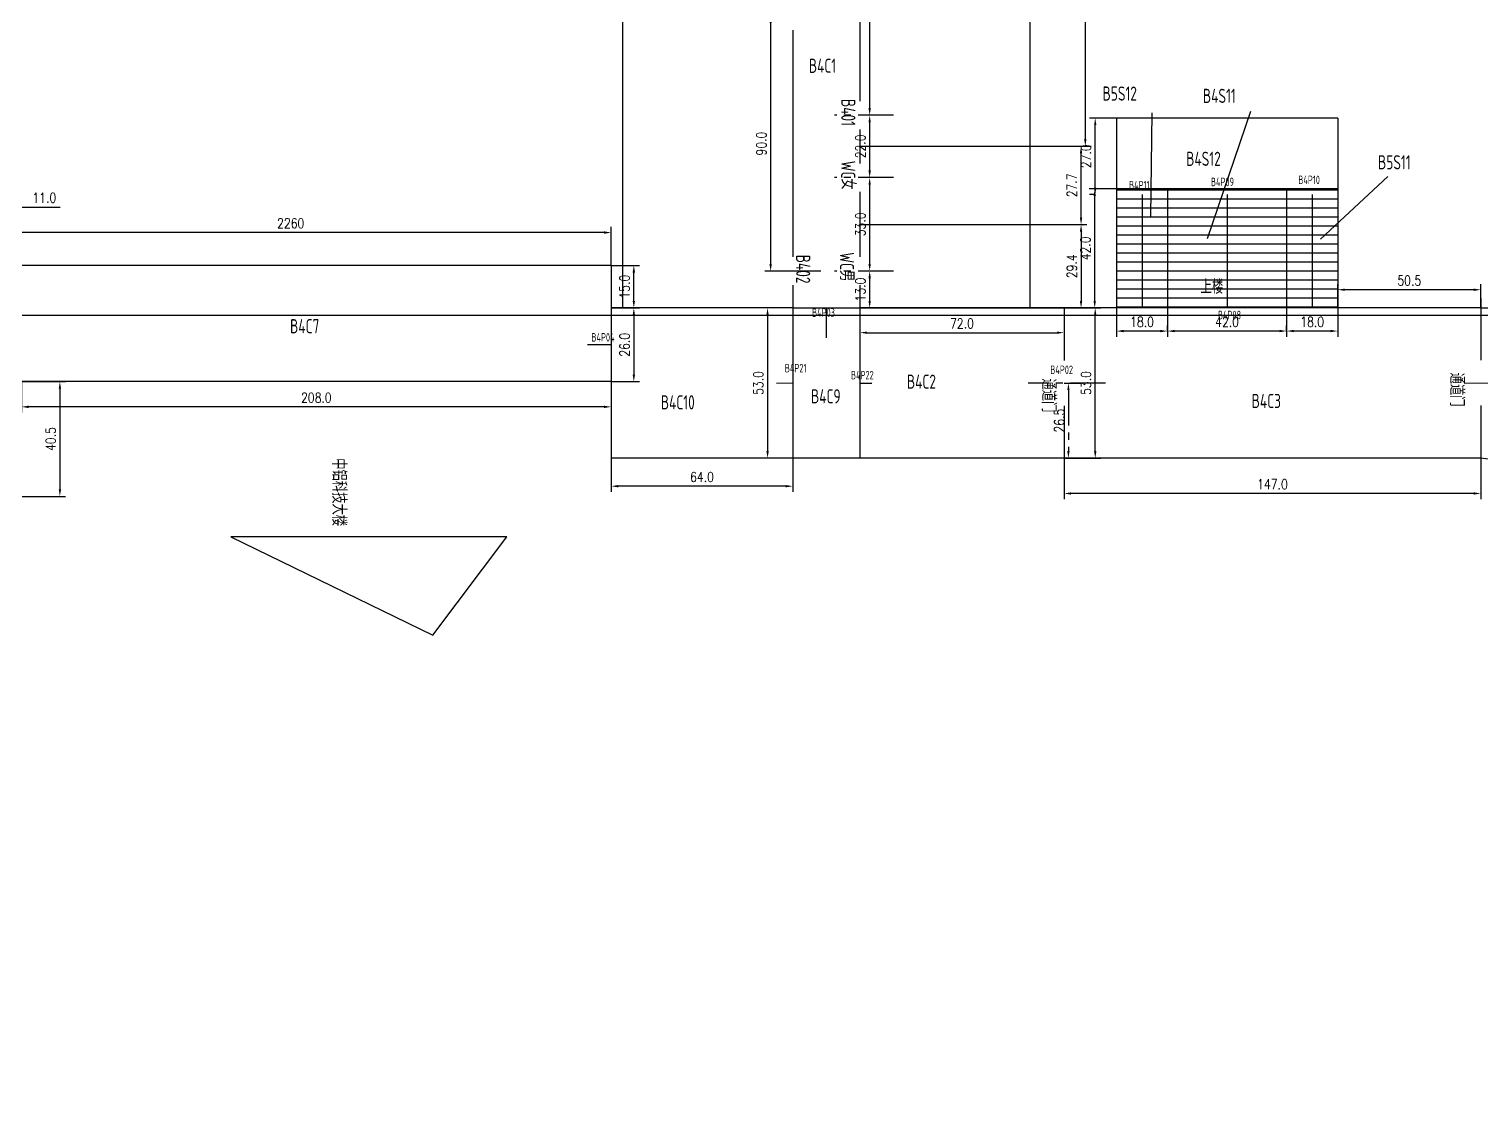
# Model space of a CAD drawing. Header units: millimetres. Extents: x -1254 to 4822, y -4397 to 16.
# Drawn here: x 2341 to 2853, y -1401 to -1023 of the extents above; entities that cross this region are included whole.
import ezdxf

# ---------------------------------------------------------------- set-up
doc = ezdxf.new("R2010")
doc.units = ezdxf.units.MM
doc.header["$LTSCALE"] = 10
doc.linetypes.add('CENTER', pattern=[2, 1.25, -0.25, 0.25, -0.25])
for name, color, linetype in [('1轮廓实线层', 7, 'Continuous'), ('2细线层', 6, 'Continuous'), ('3中心线层', 1, 'CENTER'), ('5剖面线层', 2, 'Continuous'), ('6文字层', 5, 'Continuous'), ('7标注层', 6, 'Continuous')]:
    doc.layers.add(name, color=color, linetype=linetype)
doc.layers.add('AM_5', color=3, linetype='Continuous', lineweight=25)
doc.styles.add('PC_TEXTSTYLE', font='gbenor.shx', dxfattribs={"width": 0.8, "bigfont": 'hzfs.shx'})
doc.styles.add('TH_GBDIM', font='romans.shx', dxfattribs={"width": 0.8, "bigfont": 'gbcbig.shx'})
doc.dimstyles.new('单位为厘米', dxfattribs={"dimtxt": 3.5, "dimasz": 2.5, "dimexe": 2, "dimexo": 0, "dimgap": 1.5, "dimtad": 1, "dimdec": 1, "dimzin": 0, "dimdsep": 46, "dimtxsty": 'TH_GBDIM', "dimcen": 2.5, "dimclrd": 1, "dimclre": 1, "dimclrt": 5, "dimadec": 0, "dimazin": 0, "dimtfac": 0.714286, "dimtdec": 1, "dimtmove": 0, "dimatfit": 3, "dimfxl": 1, "dimtzin": 0, "dimlwd": -1, "dimlwe": -1, "dimarcsym": 0})
doc.dimstyles.new('单位为厘米$0', dxfattribs={"dimtxt": 3.5, "dimasz": 2.5, "dimexe": 2, "dimexo": 0, "dimgap": 1.5, "dimtad": 1, "dimdec": 1, "dimzin": 0, "dimdsep": 46, "dimtxsty": 'TH_GBDIM', "dimcen": 2.5, "dimclrd": 1, "dimclre": 1, "dimclrt": 5, "dimadec": 0, "dimazin": 0, "dimtfac": 0.714286, "dimtdec": 1, "dimtmove": 0, "dimatfit": 3, "dimfxl": 1, "dimtzin": 0, "dimlwd": -1, "dimlwe": -1, "dimarcsym": 0})

# ---------------------------------------------------------------- blocks, each defined once
blk = doc.blocks.new('*D375')
at = {"layer": '1轮廓实线层', "color": 1, "transparency": 16777216}
for p, q in [((2637.01, -963.4), (2639.01, -963.4)), ((2637.01, -965.9), (2637.01, -1050.9)), ((2637.01, -1053.4), (2635.01, -1053.4))]:
    blk.add_line(p, q, dxfattribs=at)
for points in [[(2636.59, -965.9), (2637.43, -965.9), (2637.01, -963.4)], [(2636.59, -1050.9), (2637.43, -1050.9), (2637.01, -1053.4)]]:
    blk.add_solid(points, dxfattribs=at)
at = {"layer": 'Defpoints', "color": 0, "transparency": 16777216}
for p in [(2637.01, -963.4), (2637.01, -1053.4), (2637.01, -1053.4)]:
    blk.add_point(p, dxfattribs=at)
at = {"layer": '1轮廓实线层', "color": 5, "transparency": 16777216, "insert": (2633.76, -1008.4), "char_height": 3.5, "attachment_point": 5, "rotation": 90, "style": 'TH_GBDIM'}
blk.add_mtext('90.0', dxfattribs=at)
blk = doc.blocks.new('*D376')
at = {"layer": '1轮廓实线层', "color": 1, "transparency": 16777216}
for p, q in [((2637.01, -1053.4), (2635.01, -1053.4)), ((2637.01, -1055.9), (2637.01, -1072.9)), ((2637.01, -1075.4), (2635.01, -1075.4))]:
    blk.add_line(p, q, dxfattribs=at)
for points in [[(2636.59, -1055.9), (2637.43, -1055.9), (2637.01, -1053.4)], [(2636.59, -1072.9), (2637.43, -1072.9), (2637.01, -1075.4)]]:
    blk.add_solid(points, dxfattribs=at)
at = {"layer": 'Defpoints', "color": 0, "transparency": 16777216}
for p in [(2637.01, -1053.4), (2637.01, -1075.4), (2637.01, -1075.4)]:
    blk.add_point(p, dxfattribs=at)
at = {"layer": '1轮廓实线层', "color": 5, "transparency": 16777216, "insert": (2633.76, -1064.4), "char_height": 3.5, "attachment_point": 5, "rotation": 90, "style": 'TH_GBDIM'}
blk.add_mtext('22.0', dxfattribs=at)
blk = doc.blocks.new('*D377')
at = {"layer": '1轮廓实线层', "color": 1, "transparency": 16777216}
for p, q in [((2637.01, -1075.4), (2635.01, -1075.4)), ((2637.01, -1077.9), (2637.01, -1105.9)), ((2637.01, -1108.4), (2635.01, -1108.4))]:
    blk.add_line(p, q, dxfattribs=at)
for points in [[(2636.59, -1077.9), (2637.43, -1077.9), (2637.01, -1075.4)], [(2636.59, -1105.9), (2637.43, -1105.9), (2637.01, -1108.4)]]:
    blk.add_solid(points, dxfattribs=at)
at = {"layer": 'Defpoints', "color": 0, "transparency": 16777216}
for p in [(2637.01, -1075.4), (2637.01, -1108.4), (2637.01, -1108.4)]:
    blk.add_point(p, dxfattribs=at)
at = {"layer": '1轮廓实线层', "color": 5, "transparency": 16777216, "insert": (2633.76, -1091.9), "char_height": 3.5, "attachment_point": 5, "rotation": 90, "style": 'TH_GBDIM'}
blk.add_mtext('33.0', dxfattribs=at)
blk = doc.blocks.new('*D378')
at = {"layer": '1轮廓实线层', "color": 1, "transparency": 16777216}
for p, q in [((2637.01, -1108.4), (2635.01, -1108.4)), ((2637.01, -1110.9), (2637.01, -1118.9)), ((2637.01, -1121.4), (2635.01, -1121.4))]:
    blk.add_line(p, q, dxfattribs=at)
for points in [[(2636.59, -1110.9), (2637.43, -1110.9), (2637.01, -1108.4)], [(2636.59, -1118.9), (2637.43, -1118.9), (2637.01, -1121.4)]]:
    blk.add_solid(points, dxfattribs=at)
at = {"layer": 'Defpoints', "color": 0, "transparency": 16777216}
for p in [(2637.01, -1108.4), (2637.01, -1121.4), (2637.01, -1121.4)]:
    blk.add_point(p, dxfattribs=at)
at = {"layer": '1轮廓实线层', "color": 5, "transparency": 16777216, "insert": (2633.76, -1114.9), "char_height": 3.5, "attachment_point": 5, "rotation": 90, "style": 'TH_GBDIM'}
blk.add_mtext('13.0', dxfattribs=at)
blk = doc.blocks.new('*D379')
at = {"layer": '1轮廓实线层', "color": 1, "transparency": 16777216}
for p, q in [((2705.57, -1121.4), (2718.56, -1121.4)), ((2716.56, -1171.9), (2716.56, -1123.9)), ((2705.57, -1174.4), (2718.56, -1174.4))]:
    blk.add_line(p, q, dxfattribs=at)
for points in [[(2716.15, -1123.9), (2716.98, -1123.9), (2716.56, -1121.4)], [(2716.15, -1171.9), (2716.98, -1171.9), (2716.56, -1174.4)]]:
    blk.add_solid(points, dxfattribs=at)
at = {"layer": 'Defpoints', "color": 0, "transparency": 16777216}
for p in [(2705.57, -1121.4), (2716.56, -1121.4), (2705.57, -1174.4)]:
    blk.add_point(p, dxfattribs=at)
at = {"layer": '1轮廓实线层', "color": 5, "transparency": 16777216, "insert": (2713.31, -1147.9), "char_height": 3.5, "attachment_point": 5, "rotation": 90, "style": 'TH_GBDIM'}
blk.add_mtext('53.0', dxfattribs=at)
blk = doc.blocks.new('*D380')
at = {"layer": '1轮廓实线层', "color": 1, "transparency": 16777216}
for p, q in [((2633.57, -1121.4), (2633.57, -1132.12)), ((2705.57, -1121.4), (2705.57, -1132.12)), ((2636.07, -1130.12), (2703.07, -1130.12))]:
    blk.add_line(p, q, dxfattribs=at)
for points in [[(2636.07, -1129.7), (2636.07, -1130.53), (2633.57, -1130.12)], [(2703.07, -1129.7), (2703.07, -1130.53), (2705.57, -1130.12)]]:
    blk.add_solid(points, dxfattribs=at)
at = {"layer": 'Defpoints', "color": 0, "transparency": 16777216}
for p in [(2633.57, -1121.4), (2705.57, -1121.4), (2705.57, -1130.12)]:
    blk.add_point(p, dxfattribs=at)
at = {"layer": '1轮廓实线层', "color": 5, "transparency": 16777216, "insert": (2669.57, -1126.87), "char_height": 3.5, "attachment_point": 5, "style": 'TH_GBDIM'}
blk.add_mtext('72.0', dxfattribs=at)
blk = doc.blocks.new('*D381')
at = {"layer": '1轮廓实线层', "color": 1, "transparency": 16777216}
for p, q in [((2545.87, -1174.4), (2545.87, -1186.29)), ((2609.87, -1174.4), (2609.87, -1186.29)), ((2607.37, -1184.29), (2548.37, -1184.29))]:
    blk.add_line(p, q, dxfattribs=at)
for points in [[(2548.37, -1183.87), (2548.37, -1184.71), (2545.87, -1184.29)], [(2607.37, -1183.87), (2607.37, -1184.71), (2609.87, -1184.29)]]:
    blk.add_solid(points, dxfattribs=at)
at = {"layer": 'Defpoints', "color": 0, "transparency": 16777216}
for p in [(2545.87, -1174.4), (2609.87, -1174.4), (2545.87, -1184.29)]:
    blk.add_point(p, dxfattribs=at)
at = {"layer": '1轮廓实线层', "color": 5, "transparency": 16777216, "insert": (2577.87, -1181.04), "char_height": 3.5, "attachment_point": 5, "style": 'TH_GBDIM'}
blk.add_mtext('64.0', dxfattribs=at)
blk = doc.blocks.new('*D382')
at = {"layer": '1轮廓实线层', "color": 1, "transparency": 16777216}
for p, q in [((2609.87, -1121.4), (2599, -1121.4)), ((2601, -1123.9), (2601, -1171.9)), ((2609.87, -1174.4), (2599, -1174.4))]:
    blk.add_line(p, q, dxfattribs=at)
for points in [[(2600.59, -1123.9), (2601.42, -1123.9), (2601, -1121.4)], [(2600.59, -1171.9), (2601.42, -1171.9), (2601, -1174.4)]]:
    blk.add_solid(points, dxfattribs=at)
at = {"layer": 'Defpoints', "color": 0, "transparency": 16777216}
for p in [(2609.87, -1121.4), (2601, -1174.4), (2609.87, -1174.4)]:
    blk.add_point(p, dxfattribs=at)
at = {"layer": '1轮廓实线层', "color": 5, "transparency": 16777216, "insert": (2597.75, -1147.9), "char_height": 3.5, "attachment_point": 5, "rotation": 90, "style": 'TH_GBDIM'}
blk.add_mtext('53.0', dxfattribs=at)
blk = doc.blocks.new('*D383')
at = {"layer": '1轮廓实线层', "color": 1, "transparency": 16777216}
for p, q in [((2545.87, -1121.4), (2555.84, -1121.4)), ((2553.84, -1123.9), (2553.84, -1144.9)), ((2545.87, -1147.4), (2555.84, -1147.4))]:
    blk.add_line(p, q, dxfattribs=at)
for points in [[(2553.42, -1123.9), (2554.26, -1123.9), (2553.84, -1121.4)], [(2553.42, -1144.9), (2554.26, -1144.9), (2553.84, -1147.4)]]:
    blk.add_solid(points, dxfattribs=at)
at = {"layer": 'Defpoints', "color": 0, "transparency": 16777216}
for p in [(2545.87, -1121.4), (2545.87, -1147.4), (2553.84, -1147.4)]:
    blk.add_point(p, dxfattribs=at)
at = {"layer": '1轮廓实线层', "color": 5, "transparency": 16777216, "insert": (2550.59, -1134.4), "char_height": 3.5, "attachment_point": 5, "rotation": 90, "style": 'TH_GBDIM'}
blk.add_mtext('26.0', dxfattribs=at)
blk = doc.blocks.new('*D384')
at = {"layer": '1轮廓实线层', "color": 1, "transparency": 16777216}
for p, q in [((2545.87, -1106.4), (2555.84, -1106.4)), ((2553.84, -1118.9), (2553.84, -1108.9)), ((2545.87, -1121.4), (2555.84, -1121.4))]:
    blk.add_line(p, q, dxfattribs=at)
for points in [[(2553.42, -1108.9), (2554.26, -1108.9), (2553.84, -1106.4)], [(2553.42, -1118.9), (2554.26, -1118.9), (2553.84, -1121.4)]]:
    blk.add_solid(points, dxfattribs=at)
at = {"layer": 'Defpoints', "color": 0, "transparency": 16777216}
for p in [(2545.87, -1106.4), (2553.84, -1106.4), (2545.87, -1121.4)]:
    blk.add_point(p, dxfattribs=at)
at = {"layer": '1轮廓实线层', "color": 5, "transparency": 16777216, "insert": (2550.59, -1113.9), "char_height": 3.5, "attachment_point": 5, "rotation": 90, "style": 'TH_GBDIM'}
blk.add_mtext('15.0', dxfattribs=at)
blk = doc.blocks.new('*D385')
at = {"layer": '1轮廓实线层', "color": 1, "transparency": 16777216}
for p, q in [((2337.87, -1147.4), (2337.87, -1158.3)), ((2545.87, -1147.4), (2545.87, -1158.3)), ((2543.37, -1156.3), (2340.37, -1156.3))]:
    blk.add_line(p, q, dxfattribs=at)
for points in [[(2340.37, -1155.88), (2340.37, -1156.72), (2337.87, -1156.3)], [(2543.37, -1155.88), (2543.37, -1156.72), (2545.87, -1156.3)]]:
    blk.add_solid(points, dxfattribs=at)
at = {"layer": 'Defpoints', "color": 0, "transparency": 16777216}
for p in [(2337.87, -1147.4), (2545.87, -1147.4), (2337.87, -1156.3)]:
    blk.add_point(p, dxfattribs=at)
at = {"layer": '1轮廓实线层', "color": 5, "transparency": 16777216, "insert": (2441.87, -1153.05), "char_height": 3.5, "attachment_point": 5, "style": 'TH_GBDIM'}
blk.add_mtext('208.0', dxfattribs=at)
blk = doc.blocks.new('*D386')
at = {"layer": '1轮廓实线层', "color": 1, "transparency": 16777216}
for p, q in [((2609.87, -1018.4), (2600.09, -1018.4)), ((2602.09, -1020.9), (2602.09, -1105.9)), ((2609.87, -1108.4), (2600.09, -1108.4))]:
    blk.add_line(p, q, dxfattribs=at)
for points in [[(2601.67, -1020.9), (2602.51, -1020.9), (2602.09, -1018.4)], [(2601.67, -1105.9), (2602.51, -1105.9), (2602.09, -1108.4)]]:
    blk.add_solid(points, dxfattribs=at)
at = {"layer": 'Defpoints', "color": 0, "transparency": 16777216}
for p in [(2609.87, -1018.4), (2602.09, -1108.4), (2609.87, -1108.4)]:
    blk.add_point(p, dxfattribs=at)
at = {"layer": '1轮廓实线层', "color": 5, "transparency": 16777216, "insert": (2598.84, -1063.4), "char_height": 3.5, "attachment_point": 5, "rotation": 90, "style": 'TH_GBDIM'}
blk.add_mtext('90.0', dxfattribs=at)
blk = doc.blocks.new('*D396')
at = {"layer": '7标注层', "color": 1, "transparency": 16777216}
for p, q in [((2319.8, -1106.4), (2319.8, -1092.79)), ((2543.37, -1094.79), (2322.3, -1094.79)), ((2545.87, -1106.4), (2545.87, -1092.79))]:
    blk.add_line(p, q, dxfattribs=at)
for points in [[(2322.3, -1094.37), (2322.3, -1095.21), (2319.8, -1094.79)], [(2543.37, -1094.37), (2543.37, -1095.21), (2545.87, -1094.79)]]:
    blk.add_solid(points, dxfattribs=at)
at = {"layer": 'Defpoints', "color": 0, "transparency": 16777216}
for p in [(2319.8, -1094.79), (2319.8, -1106.4), (2545.87, -1106.4)]:
    blk.add_point(p, dxfattribs=at)
at = {"layer": '7标注层', "color": 5, "transparency": 16777216, "insert": (2432.83, -1091.54), "char_height": 3.5, "attachment_point": 5, "style": 'TH_GBDIM'}
blk.add_mtext('{2260}{}{}', dxfattribs=at)
blk = doc.blocks.new('*D397')
at = {"layer": '1轮廓实线层', "color": 1, "transparency": 16777216}
for p, q in [((2784.07, -1121.4), (2784.07, -1131.56)), ((2802.07, -1121.4), (2802.07, -1131.56)), ((2799.57, -1129.56), (2786.57, -1129.56))]:
    blk.add_line(p, q, dxfattribs=at)
for points in [[(2786.57, -1129.14), (2786.57, -1129.97), (2784.07, -1129.56)], [(2799.57, -1129.14), (2799.57, -1129.97), (2802.07, -1129.56)]]:
    blk.add_solid(points, dxfattribs=at)
at = {"layer": 'Defpoints', "color": 0, "transparency": 16777216}
for p in [(2784.07, -1121.4), (2802.07, -1121.4), (2784.07, -1129.56)]:
    blk.add_point(p, dxfattribs=at)
at = {"layer": '1轮廓实线层', "color": 5, "transparency": 16777216, "insert": (2793.07, -1126.31), "char_height": 3.5, "attachment_point": 5, "style": 'TH_GBDIM'}
blk.add_mtext('18.0', dxfattribs=at)
blk = doc.blocks.new('*D398')
at = {"layer": '1轮廓实线层', "color": 1, "transparency": 16777216}
for p, q in [((2742.07, -1121.4), (2742.07, -1131.56)), ((2781.57, -1129.56), (2744.57, -1129.56)), ((2784.07, -1129.56), (2784.07, -1127.56))]:
    blk.add_line(p, q, dxfattribs=at)
for points in [[(2744.57, -1129.14), (2744.57, -1129.97), (2742.07, -1129.56)], [(2781.57, -1129.14), (2781.57, -1129.97), (2784.07, -1129.56)]]:
    blk.add_solid(points, dxfattribs=at)
at = {"layer": 'Defpoints', "color": 0, "transparency": 16777216}
for p in [(2742.07, -1121.4), (2742.07, -1129.56), (2784.07, -1129.56)]:
    blk.add_point(p, dxfattribs=at)
at = {"layer": '1轮廓实线层', "color": 5, "transparency": 16777216, "insert": (2763.07, -1126.31), "char_height": 3.5, "attachment_point": 5, "style": 'TH_GBDIM'}
blk.add_mtext('42.0', dxfattribs=at)
blk = doc.blocks.new('*D399')
at = {"layer": '1轮廓实线层', "color": 1, "transparency": 16777216}
for p, q in [((2724.07, -1121.4), (2724.07, -1131.56)), ((2739.57, -1129.56), (2726.57, -1129.56)), ((2742.07, -1129.56), (2742.07, -1127.56))]:
    blk.add_line(p, q, dxfattribs=at)
for points in [[(2726.57, -1129.14), (2726.57, -1129.97), (2724.07, -1129.56)], [(2739.57, -1129.14), (2739.57, -1129.97), (2742.07, -1129.56)]]:
    blk.add_solid(points, dxfattribs=at)
at = {"layer": 'Defpoints', "color": 0, "transparency": 16777216}
for p in [(2724.07, -1121.4), (2724.07, -1129.56), (2742.07, -1129.56)]:
    blk.add_point(p, dxfattribs=at)
at = {"layer": '1轮廓实线层', "color": 5, "transparency": 16777216, "insert": (2733.07, -1126.31), "char_height": 3.5, "attachment_point": 5, "style": 'TH_GBDIM'}
blk.add_mtext('18.0', dxfattribs=at)
blk = doc.blocks.new('*D400')
at = {"layer": '1轮廓实线层', "color": 1, "transparency": 16777216}
for p, q in [((2705.57, -1174.4), (2705.57, -1188.86)), ((2852.57, -1174.4), (2852.57, -1188.86)), ((2850.07, -1186.86), (2708.07, -1186.86))]:
    blk.add_line(p, q, dxfattribs=at)
for points in [[(2708.07, -1186.44), (2708.07, -1187.28), (2705.57, -1186.86)], [(2850.07, -1186.44), (2850.07, -1187.28), (2852.57, -1186.86)]]:
    blk.add_solid(points, dxfattribs=at)
at = {"layer": 'Defpoints', "color": 0, "transparency": 16777216}
for p in [(2705.57, -1174.4), (2852.57, -1174.4), (2705.57, -1186.86)]:
    blk.add_point(p, dxfattribs=at)
at = {"layer": '1轮廓实线层', "color": 5, "transparency": 16777216, "insert": (2779.07, -1183.61), "char_height": 3.5, "attachment_point": 5, "style": 'TH_GBDIM'}
blk.add_mtext('147.0', dxfattribs=at)
blk = doc.blocks.new('*D401')
at = {"layer": '1轮廓实线层', "color": 1, "transparency": 16777216}
for p, q in [((2723.89, -1079.41), (2714.38, -1079.41)), ((2716.38, -1118.9), (2716.38, -1081.91)), ((2724.07, -1121.4), (2714.38, -1121.4))]:
    blk.add_line(p, q, dxfattribs=at)
for points in [[(2715.97, -1081.91), (2716.8, -1081.91), (2716.38, -1079.41)], [(2715.97, -1118.9), (2716.8, -1118.9), (2716.38, -1121.4)]]:
    blk.add_solid(points, dxfattribs=at)
at = {"layer": 'Defpoints', "color": 0, "transparency": 16777216}
for p in [(2716.38, -1079.41), (2723.89, -1079.41), (2724.07, -1121.4)]:
    blk.add_point(p, dxfattribs=at)
at = {"layer": '1轮廓实线层', "color": 5, "transparency": 16777216, "insert": (2713.13, -1100.4), "char_height": 3.5, "attachment_point": 5, "rotation": 90, "style": 'TH_GBDIM'}
blk.add_mtext('42.0', dxfattribs=at)
blk = doc.blocks.new('*D402')
at = {"layer": '1轮廓实线层', "color": 1, "transparency": 16777216}
for p, q in [((2724.07, -1054.4), (2714.56, -1054.4)), ((2716.56, -1078.9), (2716.56, -1056.9)), ((2716.56, -1081.4), (2714.56, -1081.4))]:
    blk.add_line(p, q, dxfattribs=at)
for points in [[(2716.15, -1056.9), (2716.98, -1056.9), (2716.56, -1054.4)], [(2716.15, -1078.9), (2716.98, -1078.9), (2716.56, -1081.4)]]:
    blk.add_solid(points, dxfattribs=at)
at = {"layer": 'Defpoints', "color": 0, "transparency": 16777216}
for p in [(2716.56, -1054.4), (2724.07, -1054.4), (2716.56, -1081.4)]:
    blk.add_point(p, dxfattribs=at)
at = {"layer": '1轮廓实线层', "color": 5, "transparency": 16777216, "insert": (2713.31, -1067.9), "char_height": 3.5, "attachment_point": 5, "rotation": 90, "style": 'TH_GBDIM'}
blk.add_mtext('27.0', dxfattribs=at)
blk = doc.blocks.new('*D403')
at = {"layer": '3中心线层', "color": 1, "transparency": 16777216}
for p, q in [((2705.57, -1147.9), (2709.11, -1147.9)), ((2707.11, -1150.4), (2707.11, -1171.9)), ((2705.57, -1174.4), (2709.11, -1174.4))]:
    blk.add_line(p, q, dxfattribs=at)
for points in [[(2706.69, -1150.4), (2707.52, -1150.4), (2707.11, -1147.9)], [(2706.69, -1171.9), (2707.52, -1171.9), (2707.11, -1174.4)]]:
    blk.add_solid(points, dxfattribs=at)
at = {"layer": 'Defpoints', "color": 0, "transparency": 16777216}
for p in [(2705.57, -1147.9), (2705.57, -1174.4), (2707.11, -1174.4)]:
    blk.add_point(p, dxfattribs=at)
at = {"layer": '3中心线层', "color": 5, "transparency": 16777216, "insert": (2703.86, -1161.15), "char_height": 3.5, "attachment_point": 5, "rotation": 90, "style": 'TH_GBDIM'}
blk.add_mtext('26.5', dxfattribs=at)
blk = doc.blocks.new('*D407')
at = {"layer": '1轮廓实线层', "color": 1, "transparency": 16777216}
for p, q in [((2802.07, -1121.4), (2802.07, -1112.97)), ((2850.07, -1114.97), (2804.57, -1114.97)), ((2852.57, -1121.4), (2852.57, -1112.97))]:
    blk.add_line(p, q, dxfattribs=at)
for points in [[(2804.57, -1114.56), (2804.57, -1115.39), (2802.07, -1114.97)], [(2850.07, -1114.56), (2850.07, -1115.39), (2852.57, -1114.97)]]:
    blk.add_solid(points, dxfattribs=at)
at = {"layer": 'Defpoints', "color": 0, "transparency": 16777216}
for p in [(2802.07, -1114.97), (2802.07, -1121.4), (2852.57, -1121.4)]:
    blk.add_point(p, dxfattribs=at)
at = {"layer": '1轮廓实线层', "color": 5, "transparency": 16777216, "insert": (2827.32, -1111.72), "char_height": 3.5, "attachment_point": 5, "style": 'TH_GBDIM'}
blk.add_mtext('50.5', dxfattribs=at)
blk = doc.blocks.new('*D359')
at = {"layer": '2细线层', "color": 1, "transparency": 16777216}
blk.add_line((2803.26, -930.86), (2903.35, -680.06), dxfattribs=at)
blk.add_solid([(2902.96, -679.9), (2903.74, -680.21), (2904.28, -677.74)], dxfattribs=at)
at = {"layer": 'Defpoints', "color": 0, "transparency": 16777216}
for p in [(2904.28, -677.74), (2615.54, -1401.21)]:
    blk.add_point(p, dxfattribs=at)
at = {"layer": '2细线层', "color": 5, "transparency": 16777216, "insert": (2803.37, -921.82), "char_height": 3.5, "attachment_point": 5, "rotation": 68.2431, "style": 'TH_GBDIM'}
blk.add_mtext('R779.0', dxfattribs=at)
blk = doc.blocks.new('*D605')
at = {"color": 1, "transparency": 16777216}
for p, q in [((2326.87, -1106.4), (2326.87, -1083.78)), ((2337.87, -1187.9), (2337.87, -1083.78)), ((2329.37, -1085.78), (2335.37, -1085.78)), ((2337.87, -1085.78), (2351.5, -1085.78))]:
    blk.add_line(p, q, dxfattribs=at)
for points in [[(2329.37, -1085.36), (2329.37, -1086.2), (2326.87, -1085.78)], [(2335.37, -1085.36), (2335.37, -1086.2), (2337.87, -1085.78)]]:
    blk.add_solid(points, dxfattribs=at)
at = {"layer": 'Defpoints', "color": 0, "transparency": 16777216}
for p in [(2337.87, -1085.78), (2326.87, -1106.4), (2337.87, -1187.9)]:
    blk.add_point(p, dxfattribs=at)
at = {"color": 5, "transparency": 16777216, "insert": (2345.93, -1082.53), "char_height": 3.5, "attachment_point": 5, "style": 'TH_GBDIM'}
blk.add_mtext('11.0', dxfattribs=at)
blk = doc.blocks.new('*D606')
at = {"color": 1, "transparency": 16777216}
for p, q in [((2337.87, -1147.4), (2353.42, -1147.4)), ((2351.42, -1149.9), (2351.42, -1185.4)), ((2337.87, -1187.9), (2353.42, -1187.9))]:
    blk.add_line(p, q, dxfattribs=at)
for points in [[(2351.01, -1149.9), (2351.84, -1149.9), (2351.42, -1147.4)], [(2351.01, -1185.4), (2351.84, -1185.4), (2351.42, -1187.9)]]:
    blk.add_solid(points, dxfattribs=at)
at = {"layer": 'Defpoints', "color": 0, "transparency": 16777216}
for p in [(2337.87, -1147.4), (2337.87, -1187.9), (2351.42, -1187.9)]:
    blk.add_point(p, dxfattribs=at)
at = {"color": 5, "transparency": 16777216, "insert": (2348.17, -1167.65), "char_height": 3.5, "attachment_point": 5, "rotation": 90, "style": 'TH_GBDIM'}
blk.add_mtext('40.5', dxfattribs=at)
blk = doc.blocks.new('*D610')
at = {"color": 1, "transparency": 16777216}
for p, q in [((2693.57, -953.41), (2715.07, -953.41)), ((2713.07, -955.91), (2713.07, -1061.84)), ((2693.57, -1064.34), (2715.07, -1064.34))]:
    blk.add_line(p, q, dxfattribs=at)
for points in [[(2712.65, -955.91), (2713.48, -955.91), (2713.07, -953.41)], [(2712.65, -1061.84), (2713.48, -1061.84), (2713.07, -1064.34)]]:
    blk.add_solid(points, dxfattribs=at)
at = {"layer": 'Defpoints', "color": 0, "transparency": 16777216}
for p in [(2693.57, -953.41), (2693.57, -1064.34), (2713.07, -1064.34)]:
    blk.add_point(p, dxfattribs=at)
at = {"color": 5, "transparency": 16777216, "insert": (2709.82, -1008.87), "char_height": 3.5, "attachment_point": 5, "rotation": 90, "style": 'TH_GBDIM'}
blk.add_mtext('110.9', dxfattribs=at)
blk = doc.blocks.new('*D611')
at = {"color": 1, "transparency": 16777216}
for p, q in [((2693.57, -1064.34), (2713.56, -1064.34)), ((2711.56, -1089.5), (2711.56, -1066.84)), ((2693.57, -1092), (2713.56, -1092))]:
    blk.add_line(p, q, dxfattribs=at)
for points in [[(2711.15, -1066.84), (2711.98, -1066.84), (2711.56, -1064.34)], [(2711.15, -1089.5), (2711.98, -1089.5), (2711.56, -1092)]]:
    blk.add_solid(points, dxfattribs=at)
at = {"layer": 'Defpoints', "color": 0, "transparency": 16777216}
for p in [(2693.57, -1064.34), (2711.56, -1064.34), (2693.57, -1092)]:
    blk.add_point(p, dxfattribs=at)
at = {"color": 5, "transparency": 16777216, "insert": (2708.31, -1078.17), "char_height": 3.5, "attachment_point": 5, "rotation": 90, "style": 'TH_GBDIM'}
blk.add_mtext('27.7', dxfattribs=at)
blk = doc.blocks.new('*D612')
at = {"color": 1, "transparency": 16777216}
for p, q in [((2693.57, -1092), (2713.56, -1092)), ((2711.56, -1094.5), (2711.56, -1118.9)), ((2693.57, -1121.4), (2713.56, -1121.4))]:
    blk.add_line(p, q, dxfattribs=at)
for points in [[(2711.15, -1094.5), (2711.98, -1094.5), (2711.56, -1092)], [(2711.15, -1118.9), (2711.98, -1118.9), (2711.56, -1121.4)]]:
    blk.add_solid(points, dxfattribs=at)
at = {"layer": 'Defpoints', "color": 0, "transparency": 16777216}
for p in [(2693.57, -1092), (2693.57, -1121.4), (2711.56, -1121.4)]:
    blk.add_point(p, dxfattribs=at)
at = {"color": 5, "transparency": 16777216, "insert": (2708.31, -1106.7), "char_height": 3.5, "attachment_point": 5, "rotation": 90, "style": 'TH_GBDIM'}
blk.add_mtext('29.4', dxfattribs=at)
blk = doc.blocks.new('*D625')
at = {"layer": 'AM_5', "color": 1, "transparency": 16777216}
for p, q in [((3902.54, 0), (3924.51, 0)), ((3922.51, -1121.4), (3922.51, -2.5)), ((2266.87, -1123.9), (3924.51, -1123.9))]:
    blk.add_line(p, q, dxfattribs=at)
for points in [[(3922.09, -2.5), (3922.92, -2.5), (3922.51, 0)], [(3922.09, -1121.4), (3922.92, -1121.4), (3922.51, -1123.9)]]:
    blk.add_solid(points, dxfattribs=at)
at = {"layer": 'Defpoints', "color": 0, "transparency": 16777216}
for p in [(3902.54, 0), (3922.51, 0), (2266.87, -1123.9)]:
    blk.add_point(p, dxfattribs=at)
at = {"layer": 'AM_5', "color": 5, "transparency": 16777216, "insert": (3919.26, -561.95), "char_height": 3.5, "attachment_point": 5, "rotation": 90, "style": 'TH_GBDIM'}
blk.add_mtext('1123.9', dxfattribs=at)

msp = doc.modelspace()

# ---------------------------------------------------------------- hatches: boundary and pattern name
at = {"layer": '5剖面线层'}
h = msp.add_hatch(dxfattribs=at)
h.set_pattern_fill('ANSI31', color=256, angle=-45, style=0)
h.set_pattern_definition([(360, (-79.6348, -482.8), (3e-15, 3.175), [])])
h.paths.add_polyline_path([(2784.065, -1121.4), (2802.065, -1121.4), (2802.065, -1079.408), (2784.065, -1079.408)])
h.paths.add_polyline_path([(2742.065, -1079.408), (2742.065, -1121.4), (2784.065, -1121.4), (2784.065, -1079.408)])
h.paths.add_polyline_path([(2724.065, -1121.4), (2742.065, -1121.4), (2742.065, -1079.408), (2724.065, -1079.408)])

# ---------------------------------------------------------------- linework, layer by layer
for p, q in [((2411.651, -1202.127), (2482.939, -1236.87)), ((2509.02, -1202.127), (2411.651, -1202.127)), ((2482.939, -1236.87), (2509.02, -1202.127))]:
    msp.add_line(p, q)
at = {"layer": '1轮廓实线层'}
for p, q in [((2693.565, -1121.4), (2693.565, -710.491)), ((2633.565, -968.4), (2633.565, -1048.4)), ((2549.862, -1008.4), (2549.862, -1121.4)), ((2609.865, -1023.4), (2609.865, -1103.4)), ((2724.065, -1054.4), (2724.065, -1121.4)), ((2802.065, -1054.4), (2724.065, -1054.4)), ((2802.065, -1054.4), (2802.065, -1121.4)), ((2633.565, -1058.4), (2633.565, -1070.4)), ((2633.565, -1064.337), (2693.565, -1064.337)), ((2633.565, -1080.4), (2633.565, -1103.4)), ((2801.885, -1079.408), (2723.885, -1079.408)), ((2742.065, -1079.408), (2742.065, -1121.4)), ((2784.065, -1079.408), (2784.065, -1121.4)), ((2633.565, -1092.005), (2693.565, -1092.005)), ((2545.865, -1106.4), (2319.8, -1106.4)), ((2545.865, -1106.4), (2545.865, -1121.4)), ((2609.865, -1113.4), (2609.865, -1121.4)), ((2633.565, -1113.4), (2633.565, -1121.4)), ((2609.865, -1121.4), (2545.865, -1121.4)), ((2705.565, -1121.4), (2633.565, -1121.4)), ((2633.565, -1121.4), (2693.565, -1121.4)), ((2705.565, -1121.4), (2705.565, -1139.9)), ((2705.565, -1121.4), (2705.565, -1139.9)), ((2852.565, -1121.4), (2705.565, -1121.4)), ((2852.565, -1117.9), (2852.565, -1139.87)), ((2852.565, -1121.4), (2852.565, -1139.87)), ((2852.565, -1121.4), (2902.116, -1121.4)), ((2545.865, -1147.4), (2337.865, -1147.4)), ((2545.865, -1147.4), (2545.865, -1174.4)), ((2705.565, -1155.9), (2705.565, -1174.4)), ((2705.565, -1155.9), (2705.565, -1174.4)), ((2852.565, -1155.871), (2852.565, -1174.4)), ((2852.565, -1155.871), (2852.565, -1174.4)), ((2705.565, -1174.4), (2545.865, -1174.4)), ((2852.565, -1174.4), (2705.565, -1174.4)), ((2894.371, -1180.129), (2852.565, -1174.4))]:
    msp.add_line(p, q, dxfattribs=at)
at = {"layer": '2细线层'}
for p, q in [((2733.065, -1081.4), (2733.065, -1121.4)), ((2763.065, -1081.4), (2763.065, -1121.4)), ((2793.065, -1081.4), (2793.065, -1121.4)), ((2609.865, -1121.4), (2609.865, -1174.4)), ((2633.565, -1121.4), (2633.565, -1174.4)), ((2609.865, -1147.9), (2604.184, -1148.042)), ((2633.565, -1147.9), (2637.81, -1147.93))]:
    msp.add_line(p, q, dxfattribs=at)
at = {"layer": '3中心线层'}
for p, q in [((2645.415, -1053.4), (2624.617, -1053.4)), ((2645.415, -1075.4), (2624.617, -1075.4)), ((2619.821, -1108.4), (2599.91, -1108.4)), ((2645.415, -1108.4), (2624.617, -1108.4)), ((2720.17, -1147.9), (2692.854, -1147.9)), ((2846.634, -1147.9), (2861.537, -1147.826))]:
    msp.add_line(p, q, dxfattribs=at)
at = {"layer": '7标注层'}
for p, q in [((2736.489, -1052.525), (2736.076, -1089.024)), ((2771.369, -1052.113), (2756.096, -1097.066)), ((2796.049, -1097.071), (2819.724, -1075.067)), ((2545.865, -1121.4), (2545.865, -1147.4)), ((2609.865, -1121.4), (2633.565, -1121.4)), ((2621.715, -1121.4), (2621.715, -1131.915)), ((2545.865, -1134.4), (2537.512, -1134.4)), ((2705.565, -1147.9), (2711.627, -1147.9))]:
    msp.add_line(p, q, dxfattribs=at)

# ---------------------------------------------------------------- texts
at = {"layer": '6文字层', "attachment_point": 1, "style": 'PC_TEXTSTYLE'}
for s, width, insert, char_height in [('B4C1', 17.95718, (2615.579, -1033.446), 5), ('B5S12', 13.35893, (2719.153, -1043.246), 5), ('B4S11', 13.35893, (2754.541, -1044.063), 5), ('B4S12', 17.95718, (2748.65, -1066.274), 5), ('B5S11', 13.35893, (2816.303, -1067.493), 5), ('B4P10', 13.35893, (2788.174, -1074.709), 3), ('B4P11', 13.35893, (2728.482, -1076.557), 3), ('B4P09', 13.35893, (2757.357, -1075.429), 3), ('上楼', 13.35893, (2753.697, -1111.393), 5), ('B4C7', 13.35893, (2432.616, -1125.338), 5), ('B4P03', 13.35893, (2616.67, -1121.537), 3), ('B4P08', 13.35893, (2759.822, -1122.4), 3), ('B4P04', 13.35893, (2538.875, -1130.267), 3), ('B4P21', 13.35893, (2607.098, -1141.135), 3), ('B4P02', 13.35893, (2700.706, -1141.707), 3), ('B4P22', 13.35893, (2630.412, -1143.598), 3), ('B4C2', 17.95718, (2650.152, -1144.925), 5), ('B4C9', 17.95718, (2616.332, -1150.077), 5), ('B4C3', 13.35893, (2771.748, -1151.719), 5), ('B4C10', 17.95718, (2563.37, -1152.206), 5)]:
    msp.add_mtext_dynamic_manual_height_columns(s, width=width, gutter_width=25, heights=[0], dxfattribs=dict(at, insert=insert, char_height=char_height))
at = {"layer": '6文字层', "char_height": 5, "attachment_point": 1, "rotation": 270, "style": 'PC_TEXTSTYLE'}
for s, width, insert in [('B401', 17.95718, (2631.98, -1047.678)), ('WC女', 17.95718, (2631.947, -1069.458)), ('B402', 17.95718, (2616.063, -1102.633)), ('WC男', 17.95718, (2631.487, -1101.758)), ('通道门', 17.95718, (2702.708, -1146.263)), ('通道门', 17.95718, (2846.634, -1144.205)), ('中铝科技大楼', 59.04779, (2452.44, -1174.4))]:
    msp.add_mtext_dynamic_manual_height_columns(s, width=width, gutter_width=25, heights=[0], dxfattribs=dict(at, insert=insert))

# ---------------------------------------------------------------- dimensions: what is measured, and where the dimension line sits
for base, p1, p2, picture, middle in [((2713.067, -1064.337), (2693.565, -953.41), (2693.565, -1064.337), '*D610', (2709.817, -1008.874)), ((2711.564, -1064.337), (2693.565, -1092.005), (2693.565, -1064.337), '*D611', (2708.314, -1078.171)), ((2711.564, -1121.4), (2693.565, -1092.005), (2693.565, -1121.4), '*D612', (2708.314, -1106.702)), ((2351.425, -1187.9), (2337.865, -1147.4), (2337.865, -1187.9), '*D606', (2348.175, -1167.65))]:
    dim = msp.add_linear_dim(base=base, p1=p1, p2=p2, angle=90, dimstyle='单位为厘米')
    dim.commit()
    dim.dimension.update_dxf_attribs({"geometry": picture, "text_midpoint": middle})
dim = msp.add_linear_dim(base=(2337.865, -1085.78), p1=(2326.865, -1106.4), p2=(2337.865, -1187.9), dimstyle='单位为厘米')
dim.commit()
dim.dimension.update_dxf_attribs({"geometry": '*D605', "text_midpoint": (2345.932, -1082.53)})
at = {"layer": '1轮廓实线层'}
for base, p1, p2, picture, middle in [((2637.011, -1053.4), (2637.011, -963.4), (2637.011, -1053.4), '*D375', (2633.761, -1008.4)), ((2602.091, -1108.4), (2609.865, -1018.4), (2609.865, -1108.4), '*D386', (2598.841, -1063.4)), ((2637.011, -1075.4), (2637.011, -1053.4), (2637.011, -1075.4), '*D376', (2633.761, -1064.4)), ((2716.564, -1054.4), (2716.564, -1081.4), (2724.065, -1054.4), '*D402', (2713.314, -1067.9)), ((2637.011, -1108.4), (2637.011, -1075.4), (2637.011, -1108.4), '*D377', (2633.761, -1091.9)), ((2716.384, -1079.408), (2724.065, -1121.4), (2723.885, -1079.408), '*D401', (2713.134, -1100.404)), ((2553.841, -1106.4), (2545.865, -1121.4), (2545.865, -1106.4), '*D384', (2550.591, -1113.9)), ((2553.841, -1147.4), (2545.865, -1121.4), (2545.865, -1147.4), '*D383', (2550.591, -1134.4)), ((2601.002, -1174.4), (2609.865, -1121.4), (2609.865, -1174.4), '*D382', (2597.752, -1147.9)), ((2716.564, -1121.4), (2705.565, -1174.4), (2705.565, -1121.4), '*D379', (2713.314, -1147.9))]:
    dim = msp.add_linear_dim(base=base, p1=p1, p2=p2, angle=270, dimstyle='单位为厘米', dxfattribs=at)
    dim.commit()
    dim.dimension.update_dxf_attribs({"geometry": picture, "text_midpoint": middle})
dim = msp.add_linear_dim(base=(2637.011, -1121.4), p1=(2637.011, -1108.4), p2=(2637.011, -1121.4), angle=270, dimstyle='单位为厘米', dxfattribs=at)
dim.commit()
dim.dimension.update_dxf_attribs({"geometry": '*D378', "text_midpoint": (2637.011, -1114.9), "dimtype": 160})
for base, p1, p2, picture, middle in [((2802.065, -1114.973), (2852.565, -1121.4), (2802.065, -1121.4), '*D407', (2827.315, -1111.723)), ((2705.565, -1130.116), (2633.565, -1121.4), (2705.565, -1121.4), '*D380', (2669.565, -1126.866)), ((2724.065, -1129.557), (2742.065, -1129.557), (2724.065, -1121.4), '*D399', (2733.065, -1126.307)), ((2742.065, -1129.557), (2784.065, -1129.557), (2742.065, -1121.4), '*D398', (2763.065, -1126.307)), ((2784.065, -1129.557), (2802.065, -1121.4), (2784.065, -1121.4), '*D397', (2793.065, -1126.307)), ((2337.865, -1156.3), (2545.865, -1147.4), (2337.865, -1147.4), '*D385', (2441.865, -1153.05)), ((2545.865, -1184.291), (2609.865, -1174.4), (2545.865, -1174.4), '*D381', (2577.865, -1181.041)), ((2705.565, -1186.859), (2852.565, -1174.4), (2705.565, -1174.4), '*D400', (2779.065, -1183.609))]:
    dim = msp.add_linear_dim(base=base, p1=p1, p2=p2, dimstyle='单位为厘米', dxfattribs=at)
    dim.commit()
    dim.dimension.update_dxf_attribs({"geometry": picture, "text_midpoint": middle})
at = {"layer": '2细线层'}
dim = msp.add_radius_dim(center=(2615.54, -1401.211), mpoint=(2904.279, -677.735), dimstyle='单位为厘米', dxfattribs=at)
dim.commit()
dim.dimension.update_dxf_attribs({"geometry": '*D359', "text_midpoint": (2806.384, -923.024), "dimtype": 164})
at = {"layer": '3中心线层'}
dim = msp.add_linear_dim(base=(2707.108, -1174.4), p1=(2705.565, -1147.9), p2=(2705.565, -1174.4), angle=270, dimstyle='单位为厘米', dxfattribs=at)
dim.commit()
dim.dimension.update_dxf_attribs({"geometry": '*D403', "text_midpoint": (2703.858, -1161.15)})
at = {"layer": '7标注层'}
dim = msp.add_linear_dim(base=(2319.8, -1094.79), p1=(2545.865, -1106.4), p2=(2319.8, -1106.4), text='{2260}{}{}', dimstyle='单位为厘米', override={"dimgap": 1.5, "dimtad": 1, "dimjust": 0, "dimdec": 1, "dimlfac": 10, "dimse1": 0, "dimse2": 0, "dimsd1": 0, "dimsd2": 0}, dxfattribs=at)
dim.commit()
dim.dimension.update_dxf_attribs({"geometry": '*D396', "text_midpoint": (2432.833, -1091.54)})
at = {"layer": 'AM_5'}
dim = msp.add_linear_dim(base=(3922.507, 0), p1=(2266.865, -1123.9), p2=(3902.542, 0), angle=90, dimstyle='单位为厘米$0', override={"dimpost": ''}, dxfattribs=at)
dim.commit()
dim.dimension.update_dxf_attribs({"geometry": '*D625', "text_midpoint": (3919.257, -561.95)})

doc.saveas('drawing.dxf')
